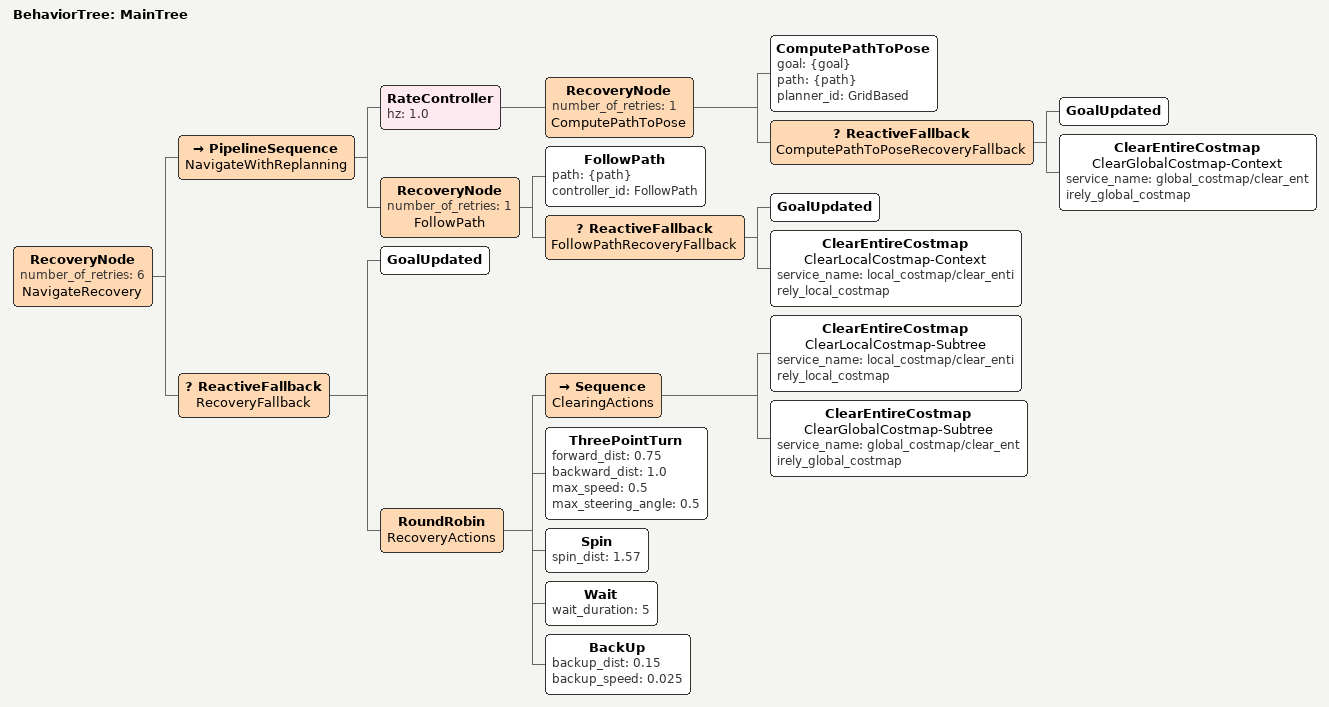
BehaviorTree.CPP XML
<root main_tree_to_execute="MainTree">
  <BehaviorTree ID="MainTree">
    <RecoveryNode number_of_retries="6" name="NavigateRecovery">
      <PipelineSequence name="NavigateWithReplanning">
        <!-- 路径规划 -->
        <RateController hz="1.0">
          <RecoveryNode number_of_retries="1" name="ComputePathToPose">
            <ComputePathToPose goal="{goal}" path="{path}" planner_id="GridBased"/>
            <ReactiveFallback name="ComputePathToPoseRecoveryFallback">
              <GoalUpdated/>
              <ClearEntireCostmap name="ClearGlobalCostmap-Context"
                                  service_name="global_costmap/clear_entirely_global_costmap"/>
            </ReactiveFallback>
          </RecoveryNode>
        </RateController>

        <!-- 路径跟踪 -->
        <RecoveryNode number_of_retries="1" name="FollowPath">
          <FollowPath path="{path}" controller_id="FollowPath"/>
          <ReactiveFallback name="FollowPathRecoveryFallback">
            <GoalUpdated/>
            <ClearEntireCostmap name="ClearLocalCostmap-Context"
                                service_name="local_costmap/clear_entirely_local_costmap"/>
          </ReactiveFallback>
        </RecoveryNode>
      </PipelineSequence>

      <!-- 恢复行为 -->
      <ReactiveFallback name="RecoveryFallback">
        <GoalUpdated/>
        <RoundRobin name="RecoveryActions">
          <!-- 1. 清除代价地图 -->
          <Sequence name="ClearingActions">
            <ClearEntireCostmap name="ClearLocalCostmap-Subtree"
                                service_name="local_costmap/clear_entirely_local_costmap"/>
            <ClearEntireCostmap name="ClearGlobalCostmap-Subtree"
                                service_name="global_costmap/clear_entirely_global_costmap"/>
          </Sequence>

          <!-- 2. 三点掉头（阿克曼车型专用） -->
          <ThreePointTurn forward_dist="0.75"
                         backward_dist="1.0"
                         max_speed="0.5"
                         max_steering_angle="0.5"/>

          <!-- 3. 原地旋转（非阿克曼车型） -->
          <Spin spin_dist="1.57"/>

          <!-- 4. 等待 -->
          <Wait wait_duration="5"/>

          <!-- 5. 后退 -->
          <BackUp backup_dist="0.15" backup_speed="0.025"/>
        </RoundRobin>
      </ReactiveFallback>
    </RecoveryNode>
  </BehaviorTree>
</root>
